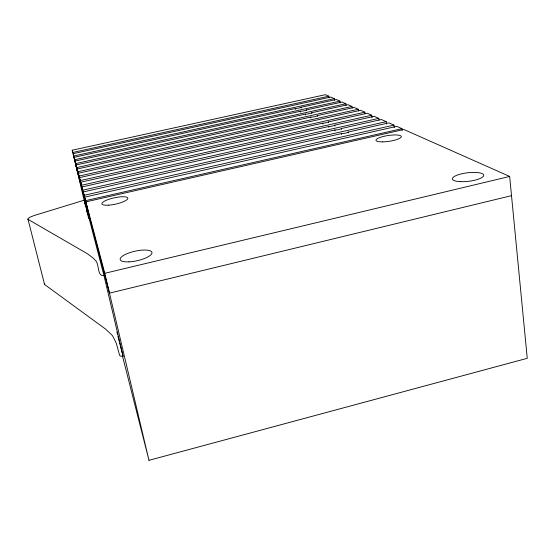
<?xml version="1.0" encoding="UTF-8"?>
<svg xmlns="http://www.w3.org/2000/svg" width="555" height="555" viewBox="0 0 555 555"><rect width="100%" height="100%" fill="white"/><g stroke="black" fill="none" stroke-linecap="round" stroke-linejoin="round"><path stroke-width="0.83" d="M44.684 283.432L44.504 284.229L45.135 284.902L105.547 329.046L111.839 334.97A139.728 50.567 -17.2 0 1 113.012 336.614L116.363 343.455L119.623 355.408L120.685 356.178L123.085 356.303L103.986 275.62L84.353 200.154L34.063 215.555L29.616 217.345L27.861 218.739L44.504 284.229M148.976 460.317L527.25 358.315L509.656 176.441L403.839 129.481L85.879 201.874L104.784 273.303L148.976 460.317L122.433 355.852M511.516 195.651L109.474 293.13L75.82 165.168M104.784 273.303L509.656 176.441M393.946 125.09L388.909 122.856L348.228 132.055A4.412 0.964 -9.1 0 1 341.415 133.595L83.257 191.954L84.145 195.298L393.946 125.09L394.272 127.581M402.007 128.67L396.749 126.339L84.638 197.157L85.56 200.653L402.007 128.67L402.222 130.363M378.808 118.375L81.488 185.266L80.676 182.206L328.72 126.519A4.225 0.888 -9.3 0 0 334.818 125.153L374.167 116.314L378.808 118.375L379.037 120.06M86.344 205.177L81.939 186.973L334.929 129.988A4.315 0.93 -9.2 0 0 341.387 128.531L381.389 119.519L386.218 121.663L386.544 124.105M386.218 121.663L82.785 190.171L81.939 186.973M82.404 190.212L78.304 173.243L360.57 110.279L364.85 112.179L365.079 113.81M364.85 112.179L79.053 176.06L78.304 173.243M83.666 194.992L79.469 177.628L322.76 123.189A4.142 0.853 -9.4 0 0 328.491 121.913L367.237 113.241L371.69 115.218L372.037 117.702M371.69 115.218L80.246 180.569L79.469 177.628M345.855 103.75L342.026 102.058L306.346 109.945A3.829 0.735 -9.7 0 1 300.297 111.278L75.085 161.075L75.744 163.579L345.855 103.75L346.091 105.388M351.946 106.456L347.978 104.694L311.75 112.727A3.906 0.763 -9.7 0 1 305.416 114.129L76.118 164.974L76.805 167.575L351.946 106.456L352.189 108.121M81.197 185.62L77.187 169.025L310.745 117.091A3.982 0.798 -9.6 0 0 314.623 116.661A3.982 0.798 -9.6 0 0 317.349 115.62L354.152 107.434L358.273 109.266L358.516 110.958M358.273 109.266L77.908 171.731L77.187 169.025M328.844 96.202L72.802 152.458L72.212 150.218L325.41 94.683L328.844 96.202L329.101 97.86M334.311 98.63L330.752 97.056L73.135 153.7L73.746 156.024L334.311 98.63L334.568 100.316M340.236 102.862L339.979 101.142L336.288 99.511L301.122 107.261A3.76 0.715 -9.8 0 1 295.364 108.53L74.093 157.322L78.227 174.312M74.731 159.729L339.979 101.142M103.986 275.62C96.362 276.445 100.101 263.382 94.669 259.719A143.613 41.438 -15.7 0 0 93.552 258.401L87.44 253.753L27.764 219.218M116.897 332.056L117.535 334.568M117.965 336.24L119.242 341.256M119.672 342.928L123.085 356.303M85.56 200.653L89.605 217.574M84.145 195.298L88.287 212.579M83.257 191.954L86.837 207.064M80.676 182.206L84.977 199.973M75.744 163.579L80.038 181.207M84.353 200.154L88.703 218.49M73.746 156.024L77.18 170.323M72.212 150.218L85.373 205.412M86.372 209.603L86.968 212.114M300.297 111.278L300.428 112.096M295.364 108.53L295.496 109.335M305.416 114.129L305.548 114.961M301.122 107.261L301.254 108.065M310.745 117.091L310.876 117.931M306.346 109.945L306.471 110.757M311.75 112.727L311.882 113.56M322.76 123.189L322.899 124.07M317.349 115.62L317.481 116.467M328.491 121.913L328.622 122.787M328.72 126.519L328.851 127.414M334.929 129.988L335.067 130.897M334.818 125.153L334.949 126.047M341.387 128.531L341.526 129.44M341.415 133.595L341.561 134.525M348.228 132.055L348.367 132.985M108.745 205.156A13.264 3.226 -12.4 0 0 127.837 198.225A13.264 3.226 -12.4 0 0 108.024 199.592A13.264 3.226 -12.4 0 0 108.745 205.156M382.464 141.886A12.8 2.942 -8.5 0 0 401.32 136.599A12.8 2.942 -8.5 0 0 382.18 136.773A12.8 2.942 -8.5 0 0 382.464 141.886M128.899 261.863A16.275 4.87 -12.6 0 0 151.966 252.463A16.275 4.87 -12.6 0 0 127.359 253.559A16.275 4.87 -12.6 0 0 128.899 261.863M460.442 181.658A15.79 4.294 -6.8 0 0 483.724 175.227A15.79 4.294 -6.8 0 0 459.949 174.235A15.79 4.294 -6.8 0 0 460.442 181.658"/></g></svg>
